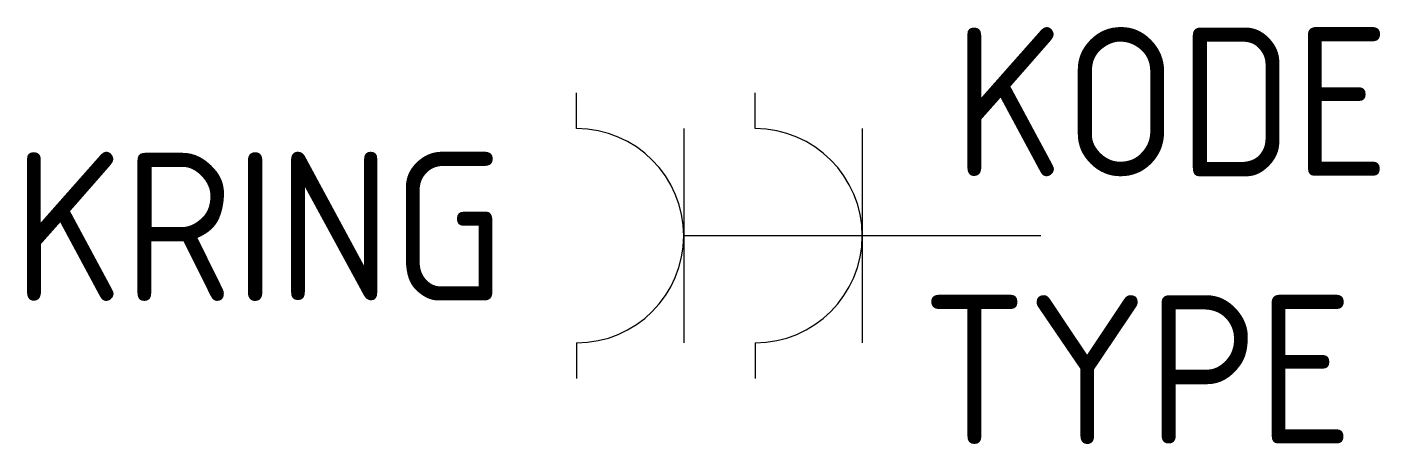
# Model space of a CAD drawing. Extents: x -17 to 5.7, y -3.5 to 3.5.
import ezdxf
from ezdxf.enums import TextEntityAlignment as Align

# ---------------------------------------------------------------- set-up
doc = ezdxf.new("R2010")
doc.units = 0
doc.layers.get('0').update_dxf_attribs({"linetype": 'CONTINUOUS'})
doc.styles.get("Standard").update_dxf_attribs({"font": 'iso8.shx'})

msp = doc.modelspace()

# ---------------------------------------------------------------- linework, layer by layer
for p, q in [((-7.8, 1.8), (-7.8, 2.4)), ((-4.8, 1.8), (-4.8, 2.4)), ((-6, 1.8), (-6, -1.8)), ((-3, 1.8), (-3, -1.8)), ((0, 0), (-6, 0)), ((-7.8, -1.8), (-7.8, -2.4)), ((-4.8, -1.8), (-4.8, -2.4))]:
    msp.add_line(p, q)
for centre in [(-7.8, 0), (-4.8, 0)]:
    msp.add_arc(centre, 1.8, 270, 90)

# ---------------------------------------------------------------- texts
for tag, p in [('KODE', (-1.474, 1)), ('TYPE', (-2, -3.5))]:
    msp.add_attdef(tag, p, 'XXX', height=2.5)
msp.add_attdef('KRING', text='XXX', height=2.5).set_placement((-9, -1.096), align=Align.RIGHT)

doc.saveas('drawing.dxf')
